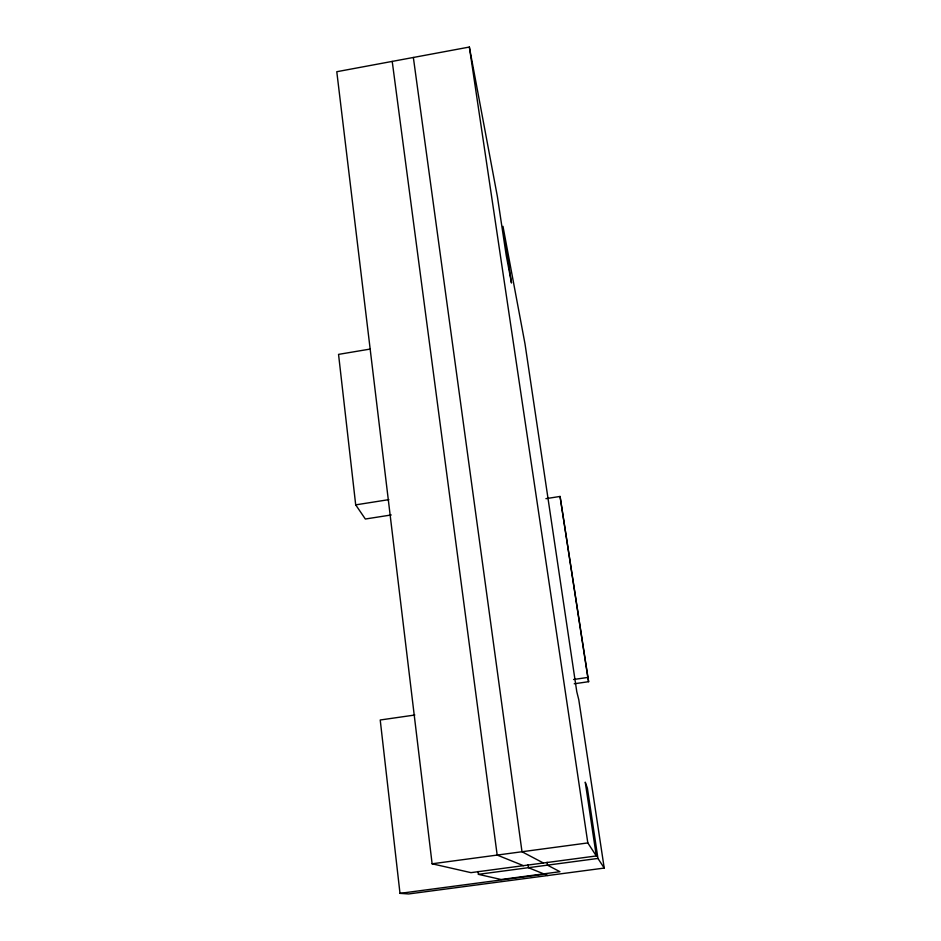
<?xml version="1.0" encoding="UTF-8"?>
<svg xmlns="http://www.w3.org/2000/svg" width="941" height="941" viewBox="0 0 941 941"><rect width="100%" height="100%" fill="white"/><g stroke="black" fill="none" stroke-linecap="round" stroke-linejoin="round"><path stroke-width="1.41" d="M604.216 868.072L578.786 699.751L576.786 691.741L525.007 343.888L502.976 226.334L511.492 283.018L506.246 255.517L497.413 196.704L469.359 47.05L336.784 71.716L432.119 863.791L470.97 872.648L596.312 855.945L585.243 782.159L587.372 788.04L597.947 858.439L604.216 868.072L408.665 893.95L399.996 893.362L380.223 719.994L414.84 715.019M370.342 349.04L338.548 354.381L355.698 504.87L365.343 519.02L391.233 514.962M355.698 504.87L388.868 499.636M545.921 498.659L560.06 496.448L588.619 681.696L574.233 683.778M573.575 679.496L587.831 677.438L588.619 681.696M432.119 863.791L587.819 842.924L596.312 855.945M478.052 871.484L478.416 874.342L597.947 858.439M399.996 893.362L544.58 874.213M478.416 874.342L501.094 879.506L559.942 871.707L547.486 865.155L547.086 862.285M523.408 865.661L497.177 855.075L392.221 61.4M547.85 875.53L528.43 867.684L528.042 864.826M543.392 863.003L521.996 851.746L413.358 57.472M560.06 496.448L587.831 677.438M469.359 47.05L587.819 842.924"/></g></svg>
